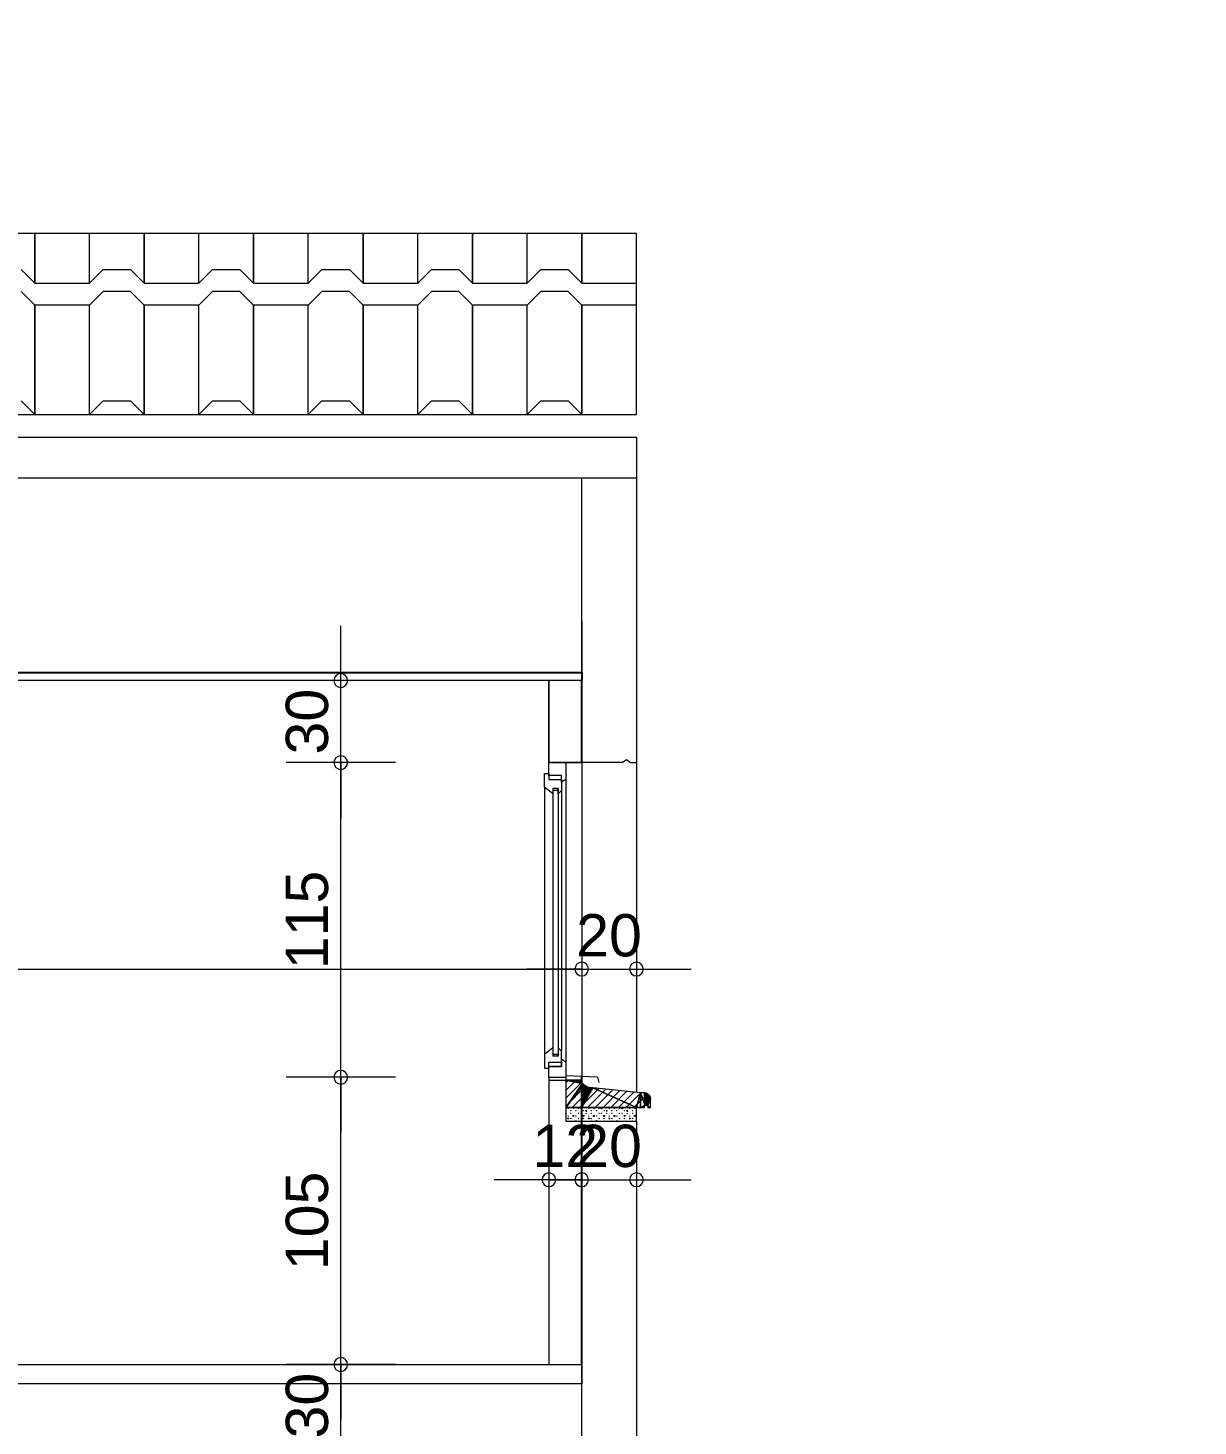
# Model space of a CAD drawing. Header units: metres. Extents: x 1.8 to 61.8, y -53.3 to -11.3.
# Drawn here: x 23.78 to 28.05, y -33.8 to -28.69 of the extents above; entities that cross this region are included whole.
import ezdxf
from ezdxf.enums import TextEntityAlignment as Align

# ---------------------------------------------------------------- set-up
doc = ezdxf.new("R2010")
doc.units = ezdxf.units.M
doc.header["$MEASUREMENT"] = 0
doc.layers.add('Calque commun', color=7, linetype='Continuous')
doc.layers.add('Cotations', color=7, linetype='Continuous')
doc.styles.add('Arial10', font='arial.ttf', dxfattribs={"height": 0.154626})

# ---------------------------------------------------------------- blocks, each defined once
blk = doc.blocks.new('new227')
at = {"layer": 'Cotations', "color": 14, "linetype": 'Continuous', "lineweight": 9}
blk.add_arc((0, 0), 0.5, 0, 359.9994, dxfattribs=at)
blk = doc.blocks.new('new228')
at = {"layer": 'Cotations', "color": 14, "linetype": 'Continuous', "lineweight": 9}
blk.add_arc((0, 0), 0.5, 0, 359.9994, dxfattribs=at)
blk = doc.blocks.new('DimLine58230')
at = {"layer": 'Cotations', "color": 14, "linetype": 'Continuous', "lineweight": 9}
for p, q in [((24.9201, -32.5283), (24.9201, -32.3283)), ((25.1201, -32.5283), (24.7201, -32.5283)), ((24.9201, -33.5783), (24.9201, -32.5283)), ((25.1201, -33.5783), (24.7201, -33.5783)), ((24.9201, -33.5783), (24.9201, -33.7783))]:
    blk.add_line(p, q, dxfattribs=at)
at = {"layer": 'Cotations', "color": 14, "linetype": 'Continuous', "lineweight": 9, "xscale": 0.05000000074505806, "yscale": 0.05000000074505806, "zscale": 0.05000000074505806}
for name, p, rotation in [('new228', (24.9201, -32.5283), -90.00000000000001), ('new227', (24.9201, -33.5783), 90)]:
    blk.add_blockref(name, p, dxfattribs=dict(at, rotation=rotation))
at = {"layer": 'Cotations', "color": 7, "linetype": 'Continuous', "lineweight": 9, "style": 'Arial10'}
blk.add_text('105', height=0.15463, rotation=90, dxfattribs=at).set_placement((24.9201, -33.0533), align=Align.BOTTOM_CENTER)
blk = doc.blocks.new('new229')
at = {"layer": 'Cotations', "color": 14, "linetype": 'Continuous', "lineweight": 9}
blk.add_arc((0, 0), 0.5, 0, 359.9994, dxfattribs=at)
blk = doc.blocks.new('new230')
at = {"layer": 'Cotations', "color": 14, "linetype": 'Continuous', "lineweight": 9}
blk.add_arc((0, 0), 0.5, 0, 359.9994, dxfattribs=at)
blk = doc.blocks.new('DimLine58236')
at = {"layer": 'Cotations', "color": 14, "linetype": 'Continuous', "lineweight": 9}
for p, q in [((24.9201, -31.3783), (24.9201, -31.1783)), ((25.1201, -31.3783), (24.7201, -31.3783)), ((24.9201, -32.5283), (24.9201, -31.3783)), ((25.1201, -32.5283), (24.7201, -32.5283)), ((24.9201, -32.5283), (24.9201, -32.7283))]:
    blk.add_line(p, q, dxfattribs=at)
at = {"layer": 'Cotations', "color": 14, "linetype": 'Continuous', "lineweight": 9, "xscale": 0.05000000074505806, "yscale": 0.05000000074505806, "zscale": 0.05000000074505806}
for name, p, rotation in [('new230', (24.9201, -31.3783), -90.00000000000001), ('new229', (24.9201, -32.5283), 90)]:
    blk.add_blockref(name, p, dxfattribs=dict(at, rotation=rotation))
at = {"layer": 'Cotations', "color": 7, "linetype": 'Continuous', "lineweight": 9, "style": 'Arial10'}
blk.add_text('115', height=0.15463, rotation=90, dxfattribs=at).set_placement((24.9201, -31.9533), align=Align.BOTTOM_CENTER)
blk = doc.blocks.new('new231')
at = {"layer": 'Cotations', "color": 14, "linetype": 'Continuous', "lineweight": 9}
blk.add_arc((0, 0), 0.5, 0, 359.9994, dxfattribs=at)
blk = doc.blocks.new('new232')
at = {"layer": 'Cotations', "color": 14, "linetype": 'Continuous', "lineweight": 9}
blk.add_arc((0, 0), 0.5, 0, 359.9994, dxfattribs=at)
blk = doc.blocks.new('DimLine58242')
at = {"layer": 'Cotations', "color": 14, "linetype": 'Continuous', "lineweight": 9}
for p, q in [((24.9201, -31.0783), (24.9201, -30.8783)), ((25.1201, -31.0783), (24.7201, -31.0783)), ((24.9201, -31.3783), (24.9201, -31.0783)), ((25.1201, -31.3783), (24.7201, -31.3783)), ((24.9201, -31.3783), (24.9201, -31.5783))]:
    blk.add_line(p, q, dxfattribs=at)
at = {"layer": 'Cotations', "color": 14, "linetype": 'Continuous', "lineweight": 9, "xscale": 0.05000000074505806, "yscale": 0.05000000074505806, "zscale": 0.05000000074505806}
for name, p, rotation in [('new232', (24.9201, -31.0783), -90.00000000000001), ('new231', (24.9201, -31.3783), 90)]:
    blk.add_blockref(name, p, dxfattribs=dict(at, rotation=rotation))
at = {"layer": 'Cotations', "color": 7, "linetype": 'Continuous', "lineweight": 9, "style": 'Arial10'}
blk.add_text('30', height=0.15463, rotation=90, dxfattribs=at).set_placement((24.9201, -31.2283), align=Align.BOTTOM_CENTER)
blk = doc.blocks.new('new233')
at = {"layer": 'Cotations', "color": 14, "linetype": 'Continuous', "lineweight": 9}
blk.add_arc((0, 0), 0.5, 0, 359.9994, dxfattribs=at)
blk = doc.blocks.new('new234')
at = {"layer": 'Cotations', "color": 14, "linetype": 'Continuous', "lineweight": 9}
blk.add_arc((0, 0), 0.5, 0, 359.9994, dxfattribs=at)
blk = doc.blocks.new('DimLine58250')
at = {"layer": 'Cotations', "color": 14, "linetype": 'Continuous', "lineweight": 9}
for p, q in [((24.9201, -33.5783), (24.9201, -33.3783)), ((25.1201, -33.5783), (24.7201, -33.5783)), ((24.9201, -33.8783), (24.9201, -33.5783)), ((25.1201, -33.8783), (24.7201, -33.8783)), ((24.9201, -33.8783), (24.9201, -34.0783))]:
    blk.add_line(p, q, dxfattribs=at)
at = {"layer": 'Cotations', "color": 14, "linetype": 'Continuous', "lineweight": 9, "xscale": 0.05000000074505806, "yscale": 0.05000000074505806, "zscale": 0.05000000074505806}
for name, p, rotation in [('new234', (24.9201, -33.5783), -90.00000000000001), ('new233', (24.9201, -33.8783), 90)]:
    blk.add_blockref(name, p, dxfattribs=dict(at, rotation=rotation))
at = {"layer": 'Cotations', "color": 7, "linetype": 'Continuous', "lineweight": 9, "style": 'Arial10'}
blk.add_text('30', height=0.15463, rotation=90, dxfattribs=at).set_placement((24.9201, -33.7283), align=Align.BOTTOM_CENTER)
blk = doc.blocks.new('new257')
at = {"layer": 'Cotations', "color": 14, "linetype": 'Continuous', "lineweight": 9}
blk.add_arc((0, 0), 0.5, 0, 359.9994, dxfattribs=at)
blk = doc.blocks.new('new258')
at = {"layer": 'Cotations', "color": 14, "linetype": 'Continuous', "lineweight": 9}
blk.add_arc((0, 0), 0.5, 0, 359.9994, dxfattribs=at)
blk = doc.blocks.new('DimLine58356')
at = {"layer": 'Cotations', "color": 14, "linetype": 'Continuous', "lineweight": 9}
for p, q in [((24.9201, -33.8783), (24.9201, -33.6783)), ((25.1201, -33.8783), (24.7201, -33.8783)), ((24.9201, -36.3783), (24.9201, -33.8783)), ((25.1201, -36.3783), (24.7201, -36.3783)), ((24.9201, -36.3783), (24.9201, -36.5783))]:
    blk.add_line(p, q, dxfattribs=at)
at = {"layer": 'Cotations', "color": 14, "linetype": 'Continuous', "lineweight": 9, "xscale": 0.05000000074505806, "yscale": 0.05000000074505806, "zscale": 0.05000000074505806}
for name, p, rotation in [('new258', (24.9201, -33.8783), -90.00000000000001), ('new257', (24.9201, -36.3783), 90)]:
    blk.add_blockref(name, p, dxfattribs=dict(at, rotation=rotation))
at = {"layer": 'Cotations', "color": 7, "linetype": 'Continuous', "lineweight": 9, "style": 'Arial10'}
blk.add_text('250', height=0.15463, rotation=90, dxfattribs=at).set_placement((24.9201, -35.1283), align=Align.BOTTOM_CENTER)
blk = doc.blocks.new('new259')
at = {"layer": 'Cotations', "color": 14, "linetype": 'Continuous', "lineweight": 9}
blk.add_arc((0, 0), 0.5, 0, 359.9994, dxfattribs=at)
blk = doc.blocks.new('new260')
at = {"layer": 'Cotations', "color": 14, "linetype": 'Continuous', "lineweight": 9}
blk.add_arc((0, 0), 0.5, 0, 359.9994, dxfattribs=at)
blk = doc.blocks.new('DimLine58362')
at = {"layer": 'Cotations', "color": 14, "linetype": 'Continuous', "lineweight": 9}
for p, q in [((25.8011, -32.7028), (25.8011, -33.1028)), ((26.0011, -32.7028), (26.0011, -33.1028)), ((25.8011, -32.9028), (25.6011, -32.9028)), ((25.8011, -32.9028), (26.0011, -32.9028)), ((26.0011, -32.9028), (26.2011, -32.9028))]:
    blk.add_line(p, q, dxfattribs=at)
at = {"layer": 'Cotations', "color": 14, "linetype": 'Continuous', "lineweight": 9, "xscale": 0.05000000074505806, "yscale": 0.05000000074505806, "zscale": 0.05000000074505806}
blk.add_blockref('new259', (25.8011, -32.9028), dxfattribs=at)
at = {"layer": 'Cotations', "color": 14, "linetype": 'Continuous', "lineweight": 9, "xscale": 0.05000000074505806, "yscale": 0.05000000074505806, "zscale": 0.05000000074505806, "rotation": 180}
blk.add_blockref('new260', (26.0011, -32.9028), dxfattribs=at)
at = {"layer": 'Cotations', "color": 7, "linetype": 'Continuous', "lineweight": 9, "style": 'Arial10'}
blk.add_text('20', height=0.15463, dxfattribs=at).set_placement((25.9011, -32.9028), align=Align.BOTTOM_CENTER)
blk = doc.blocks.new('new261')
at = {"layer": 'Cotations', "color": 14, "linetype": 'Continuous', "lineweight": 9}
blk.add_arc((0, 0), 0.5, 0, 359.9994, dxfattribs=at)
blk = doc.blocks.new('new262')
at = {"layer": 'Cotations', "color": 14, "linetype": 'Continuous', "lineweight": 9}
blk.add_arc((0, 0), 0.5, 0, 359.9994, dxfattribs=at)
blk = doc.blocks.new('DimLine58368')
at = {"layer": 'Cotations', "color": 14, "linetype": 'Continuous', "lineweight": 9}
for p, q in [((25.6811, -32.7028), (25.6811, -33.1028)), ((25.8011, -32.7028), (25.8011, -33.1028)), ((25.6811, -32.9028), (25.4811, -32.9028)), ((25.6811, -32.9028), (25.8011, -32.9028)), ((25.8011, -32.9028), (26.0011, -32.9028))]:
    blk.add_line(p, q, dxfattribs=at)
at = {"layer": 'Cotations', "color": 14, "linetype": 'Continuous', "lineweight": 9, "xscale": 0.05000000074505806, "yscale": 0.05000000074505806, "zscale": 0.05000000074505806}
blk.add_blockref('new261', (25.6811, -32.9028), dxfattribs=at)
at = {"layer": 'Cotations', "color": 14, "linetype": 'Continuous', "lineweight": 9, "xscale": 0.05000000074505806, "yscale": 0.05000000074505806, "zscale": 0.05000000074505806, "rotation": 180}
blk.add_blockref('new262', (25.8011, -32.9028), dxfattribs=at)
at = {"layer": 'Cotations', "color": 7, "linetype": 'Continuous', "lineweight": 9, "style": 'Arial10'}
blk.add_text('12', height=0.15463, dxfattribs=at).set_placement((25.7411, -32.9028), align=Align.BOTTOM_CENTER)
blk = doc.blocks.new('hatch28')
at = {"layer": 'Calque commun', "color": 7, "linetype": 'Continuous', "lineweight": 9}
for p, q in [((25.7529, -32.5383), (25.7426, -32.5486)), ((25.7812, -32.5383), (25.7426, -32.5769)), ((25.8012, -32.5466), (25.7426, -32.6052)), ((25.8156, -32.5605), (25.7426, -32.6335)), ((25.8372, -32.5671), (25.766, -32.6383)), ((25.8633, -32.5694), (25.7943, -32.6383)), ((25.889, -32.5719), (25.8226, -32.6383)), ((25.9147, -32.5745), (25.8509, -32.6383)), ((25.9404, -32.5771), (25.8792, -32.6383)), ((25.9662, -32.5796), (25.9075, -32.6383)), ((25.9919, -32.5822), (25.9357, -32.6383)), ((26.0176, -32.5847), (25.964, -32.6383)), ((26.0416, -32.589), (25.9923, -32.6383)), ((26.0526, -32.6063), (26.0206, -32.6383)), ((26.0526, -32.6346), (26.0489, -32.6383))]:
    blk.add_line(p, q, dxfattribs=at)
at = {"layer": 'Calque commun', "color": 7, "linetype": 'Continuous', "lineweight": 18}
mesh = blk.add_polyface(dxfattribs=at)
corners = [(26.0428, -32.6368), (26.0426, -32.6383), (26.0526, -32.6383), (26.0358, -32.6307), (26.0486, -32.5956), (26.0473, -32.5939), (26.0526, -32.6054), (26.0388, -32.6311), (26.0401, -32.6318), (26.0161, -32.6383), (26.0311, -32.634), (26.032, -32.6327), (26.0304, -32.6368), (26.0306, -32.6354), (25.8229, -32.5641), (25.8195, -32.5626), (25.8011, -32.6383), (25.8339, -32.5669), (25.8302, -32.5662), (25.8265, -32.5653), (26.0369, -32.5868), (26.0408, -32.5885), (26.0388, -32.5875), (26.0348, -32.5862), (26.0327, -32.5857), (26.0306, -32.5855), (26.0443, -32.5909), (26.0426, -32.5896), (25.7426, -32.6383), (25.8072, -32.5539), (26.0161, -32.5846), (26.0331, -32.6318), (26.0426, -32.6354), (26.0344, -32.6311), (26.0522, -32.6033), (26.0515, -32.6013), (26.0412, -32.6327), (25.8377, -32.5672), (26.0459, -32.5923), (26.0011, -32.6383), (25.8161, -32.5608), (25.7426, -32.5383), (25.8023, -32.5482), (25.8002, -32.5451), (25.7983, -32.5418), (25.7968, -32.5383), (25.8414, -32.5672), (25.8046, -32.5512), (26.0421, -32.634), (26.0373, -32.6307), (26.0497, -32.5974), (26.0507, -32.5993), (25.81, -32.5565), (26.0306, -32.6383), (25.813, -32.5588)]
mesh.append_faces([[corners[k] for k in face] for face in [(20, 21, 22), (41, 44, 45)]], dxfattribs={"vtx0": -1, "color": 7})
mesh.append_faces([[corners[k] for k in face] for face in [(30, 31, 25), (31, 9, 11), (3, 27, 33), (23, 33, 20), (6, 36, 2)]], dxfattribs={"vtx0": -1, "vtx1": -1, "color": 7})
mesh.append_faces([[corners[k] for k in face] for face in [(3, 5, 26), (30, 9, 31), (33, 21, 20), (23, 25, 33), (3, 35, 50)]], dxfattribs={"vtx0": -1, "vtx1": -1, "vtx2": -1, "color": 7})
mesh.append_faces([[corners[k] for k in face] for face in [(3, 4, 5), (6, 7, 8), (9, 10, 11), (16, 19, 14), (3, 26, 27), (3, 34, 35), (6, 8, 36), (16, 18, 19), (30, 39, 9), (41, 42, 43), (41, 47, 42), (6, 3, 49), (41, 43, 44), (3, 50, 4), (6, 49, 7), (28, 29, 47)]], dxfattribs={"vtx0": -1, "vtx2": -1, "color": 7})
mesh.append_faces([[corners[k] for k in face] for face in [(12, 13, 9), (14, 15, 16), (17, 18, 16), (28, 16, 29), (32, 0, 2), (31, 33, 25), (37, 17, 16), (15, 40, 16), (27, 21, 33), (6, 34, 3), (16, 39, 46), (48, 32, 2), (13, 10, 9), (30, 46, 39), (46, 37, 16), (41, 28, 47), (52, 29, 16), (36, 48, 2), (54, 52, 16), (40, 54, 16)]], dxfattribs={"vtx1": -1, "vtx2": -1, "color": 7})
mesh.append_faces([[corners[k] for k in face] for face in [(0, 1, 2), (23, 24, 25), (5, 38, 26), (35, 51, 50), (9, 53, 12)]], dxfattribs={"vtx2": -1, "color": 7})
blk = doc.blocks.new('Block58384')
at = {"layer": 'Calque commun', "color": 7, "linetype": 'Continuous', "lineweight": 9}
for p, q in [((25.7435, -32.6492), (25.7426, -32.6492)), ((25.7426, -32.6524), (25.7435, -32.6524)), ((25.7445, -32.6508), (25.7435, -32.6492)), ((25.7435, -32.6524), (25.7445, -32.6508)), ((25.7514, -32.6414), (25.752, -32.6408)), ((25.752, -32.6421), (25.7514, -32.6414)), ((25.752, -32.6408), (25.7526, -32.6414)), ((25.7526, -32.6414), (25.752, -32.6421)), ((25.7607, -32.6508), (25.7614, -32.6502)), ((25.7614, -32.6514), (25.7607, -32.6508)), ((25.7614, -32.6502), (25.762, -32.6508)), ((25.762, -32.6508), (25.7614, -32.6514)), ((25.7701, -32.6414), (25.7707, -32.6408)), ((25.7707, -32.6421), (25.7701, -32.6414)), ((25.7707, -32.6408), (25.7714, -32.6414)), ((25.7714, -32.6414), (25.7707, -32.6421)), ((25.7795, -32.6508), (25.7801, -32.6502)), ((25.7801, -32.6514), (25.7795, -32.6508)), ((25.7801, -32.6502), (25.7807, -32.6508)), ((25.7807, -32.6508), (25.7801, -32.6514)), ((25.7888, -32.6414), (25.7895, -32.6408)), ((25.7895, -32.6421), (25.7888, -32.6414)), ((25.7895, -32.6408), (25.7901, -32.6414)), ((25.7901, -32.6414), (25.7895, -32.6421)), ((25.797, -32.6414), (25.7979, -32.6398)), ((25.7979, -32.6431), (25.797, -32.6414)), ((25.7979, -32.6398), (25.7998, -32.6398)), ((25.7998, -32.6431), (25.7979, -32.6431)), ((25.7998, -32.6398), (25.8007, -32.6414)), ((25.8007, -32.6414), (25.7998, -32.6431)), ((25.8076, -32.6508), (25.8082, -32.6502)), ((25.8082, -32.6514), (25.8076, -32.6508)), ((25.8082, -32.6502), (25.8089, -32.6508)), ((25.8089, -32.6508), (25.8082, -32.6514)), ((25.8157, -32.6508), (25.8167, -32.6492)), ((25.8167, -32.6524), (25.8157, -32.6508)), ((25.8167, -32.6492), (25.8176, -32.6492)), ((25.8176, -32.6524), (25.8167, -32.6524)), ((25.8185, -32.6492), (25.8176, -32.6492)), ((25.8176, -32.6524), (25.8185, -32.6524)), ((25.8195, -32.6508), (25.8185, -32.6492)), ((25.8185, -32.6524), (25.8195, -32.6508)), ((25.8264, -32.6414), (25.827, -32.6408)), ((25.827, -32.6421), (25.8264, -32.6414)), ((25.827, -32.6408), (25.8276, -32.6414)), ((25.8276, -32.6414), (25.827, -32.6421)), ((25.8357, -32.6508), (25.8363, -32.6502)), ((25.8363, -32.6514), (25.8357, -32.6508)), ((25.8363, -32.6502), (25.837, -32.6508)), ((25.837, -32.6508), (25.8363, -32.6514)), ((25.8451, -32.6414), (25.8457, -32.6408)), ((25.8457, -32.6421), (25.8451, -32.6414)), ((25.8457, -32.6408), (25.8464, -32.6414)), ((25.8464, -32.6414), (25.8457, -32.6421)), ((25.8545, -32.6508), (25.8551, -32.6502)), ((25.8551, -32.6514), (25.8545, -32.6508)), ((25.8551, -32.6502), (25.8557, -32.6508)), ((25.8557, -32.6508), (25.8551, -32.6514)), ((25.8639, -32.6414), (25.8645, -32.6408)), ((25.8645, -32.6421), (25.8639, -32.6414)), ((25.8645, -32.6408), (25.8651, -32.6414)), ((25.8651, -32.6414), (25.8645, -32.6421)), ((25.872, -32.6414), (25.8729, -32.6398)), ((25.8729, -32.6431), (25.872, -32.6414)), ((25.8729, -32.6398), (25.8748, -32.6398)), ((25.8748, -32.6431), (25.8729, -32.6431)), ((25.8748, -32.6398), (25.8757, -32.6414)), ((25.8757, -32.6414), (25.8748, -32.6431)), ((25.8826, -32.6508), (25.8832, -32.6502)), ((25.8832, -32.6514), (25.8826, -32.6508)), ((25.8832, -32.6502), (25.8839, -32.6508)), ((25.8839, -32.6508), (25.8832, -32.6514)), ((25.8907, -32.6508), (25.8917, -32.6492)), ((25.8917, -32.6524), (25.8907, -32.6508)), ((25.8917, -32.6492), (25.8926, -32.6492)), ((25.8926, -32.6524), (25.8917, -32.6524)), ((25.8935, -32.6492), (25.8926, -32.6492)), ((25.8926, -32.6524), (25.8935, -32.6524)), ((25.8945, -32.6508), (25.8935, -32.6492)), ((25.8935, -32.6524), (25.8945, -32.6508)), ((25.9014, -32.6414), (25.902, -32.6408)), ((25.902, -32.6421), (25.9014, -32.6414)), ((25.902, -32.6408), (25.9026, -32.6414)), ((25.9026, -32.6414), (25.902, -32.6421)), ((25.9107, -32.6508), (25.9114, -32.6502)), ((25.9114, -32.6514), (25.9107, -32.6508)), ((25.9114, -32.6502), (25.912, -32.6508)), ((25.912, -32.6508), (25.9114, -32.6514)), ((25.9201, -32.6414), (25.9207, -32.6408)), ((25.9207, -32.6421), (25.9201, -32.6414)), ((25.9207, -32.6408), (25.9214, -32.6414)), ((25.9214, -32.6414), (25.9207, -32.6421)), ((25.9295, -32.6508), (25.9301, -32.6502)), ((25.9301, -32.6514), (25.9295, -32.6508)), ((25.9301, -32.6502), (25.9307, -32.6508)), ((25.9307, -32.6508), (25.9301, -32.6514)), ((25.9389, -32.6414), (25.9395, -32.6408)), ((25.9395, -32.6421), (25.9389, -32.6414)), ((25.9395, -32.6408), (25.9401, -32.6414)), ((25.9401, -32.6414), (25.9395, -32.6421)), ((25.947, -32.6414), (25.9479, -32.6398)), ((25.9479, -32.6431), (25.947, -32.6414)), ((25.9479, -32.6398), (25.9498, -32.6398)), ((25.9498, -32.6431), (25.9479, -32.6431)), ((25.9498, -32.6398), (25.9507, -32.6414)), ((25.9507, -32.6414), (25.9498, -32.6431)), ((25.9576, -32.6508), (25.9582, -32.6502)), ((25.9582, -32.6514), (25.9576, -32.6508)), ((25.9582, -32.6502), (25.9589, -32.6508)), ((25.9589, -32.6508), (25.9582, -32.6514)), ((25.9657, -32.6508), (25.9667, -32.6492)), ((25.9667, -32.6524), (25.9657, -32.6508)), ((25.9667, -32.6492), (25.9676, -32.6492)), ((25.9676, -32.6524), (25.9667, -32.6524)), ((25.9685, -32.6492), (25.9676, -32.6492)), ((25.9676, -32.6524), (25.9685, -32.6524)), ((25.9695, -32.6508), (25.9685, -32.6492)), ((25.9685, -32.6524), (25.9695, -32.6508)), ((25.9763, -32.6414), (25.977, -32.6408)), ((25.977, -32.6421), (25.9763, -32.6414)), ((25.977, -32.6408), (25.9776, -32.6414)), ((25.9776, -32.6414), (25.977, -32.6421)), ((25.9857, -32.6508), (25.9864, -32.6502)), ((25.9864, -32.6514), (25.9857, -32.6508)), ((25.9864, -32.6502), (25.987, -32.6508)), ((25.987, -32.6508), (25.9864, -32.6514)), ((25.9951, -32.6414), (25.9957, -32.6408)), ((25.9957, -32.6421), (25.9951, -32.6414)), ((25.9957, -32.6408), (25.9964, -32.6414)), ((25.9964, -32.6414), (25.9957, -32.6421)), ((25.7432, -32.6602), (25.7426, -32.6596)), ((25.7426, -32.6608), (25.7432, -32.6602)), ((25.7501, -32.6789), (25.751, -32.6773)), ((25.751, -32.6806), (25.7501, -32.6789)), ((25.751, -32.6773), (25.7529, -32.6773)), ((25.7529, -32.6806), (25.751, -32.6806)), ((25.7514, -32.6696), (25.752, -32.6689)), ((25.752, -32.6702), (25.7514, -32.6696)), ((25.752, -32.6689), (25.7526, -32.6696)), ((25.7526, -32.6696), (25.752, -32.6702)), ((25.7529, -32.6773), (25.7539, -32.6789)), ((25.7539, -32.6789), (25.7529, -32.6806)), ((25.7607, -32.6602), (25.7614, -32.6596)), ((25.7614, -32.6608), (25.7607, -32.6602)), ((25.7607, -32.6789), (25.7614, -32.6783)), ((25.7614, -32.6796), (25.7607, -32.6789)), ((25.7607, -32.6883), (25.7614, -32.6877)), ((25.7614, -32.6596), (25.762, -32.6602)), ((25.762, -32.6602), (25.7614, -32.6608)), ((25.7614, -32.6783), (25.762, -32.6789)), ((25.762, -32.6789), (25.7614, -32.6796)), ((25.7614, -32.6877), (25.762, -32.6883)), ((25.7689, -32.6696), (25.7698, -32.6679)), ((25.7698, -32.6712), (25.7689, -32.6696)), ((25.7698, -32.6679), (25.7717, -32.6679)), ((25.7717, -32.6712), (25.7698, -32.6712)), ((25.7717, -32.6679), (25.7726, -32.6696)), ((25.7726, -32.6696), (25.7717, -32.6712)), ((25.7782, -32.6883), (25.7792, -32.6867)), ((25.7792, -32.6867), (25.781, -32.6867)), ((25.7795, -32.6696), (25.7801, -32.6689)), ((25.7801, -32.6702), (25.7795, -32.6696)), ((25.7801, -32.6689), (25.7807, -32.6696)), ((25.7807, -32.6696), (25.7801, -32.6702)), ((25.781, -32.6867), (25.782, -32.6883)), ((25.7888, -32.6602), (25.7895, -32.6596)), ((25.7895, -32.6608), (25.7888, -32.6602)), ((25.7888, -32.6789), (25.7895, -32.6783)), ((25.7895, -32.6796), (25.7888, -32.6789)), ((25.7895, -32.6596), (25.7901, -32.6602)), ((25.7901, -32.6602), (25.7895, -32.6608)), ((25.7895, -32.6783), (25.7901, -32.6789)), ((25.7901, -32.6789), (25.7895, -32.6796)), ((25.7982, -32.6602), (25.7989, -32.6596)), ((25.7989, -32.6608), (25.7982, -32.6602)), ((25.7989, -32.6596), (25.7995, -32.6602)), ((25.7995, -32.6602), (25.7989, -32.6608)), ((25.8064, -32.6696), (25.8073, -32.6679)), ((25.8073, -32.6712), (25.8064, -32.6696)), ((25.8073, -32.6679), (25.8092, -32.6679)), ((25.8092, -32.6712), (25.8073, -32.6712)), ((25.8076, -32.6789), (25.8082, -32.6783)), ((25.8082, -32.6796), (25.8076, -32.6789)), ((25.8082, -32.6783), (25.8089, -32.6789)), ((25.8089, -32.6789), (25.8082, -32.6796)), ((25.8092, -32.6679), (25.8101, -32.6696)), ((25.8101, -32.6696), (25.8092, -32.6712)), ((25.817, -32.6602), (25.8176, -32.6596)), ((25.8176, -32.6608), (25.817, -32.6602)), ((25.8182, -32.6602), (25.8176, -32.6596)), ((25.8176, -32.6608), (25.8182, -32.6602)), ((25.8251, -32.6789), (25.826, -32.6773)), ((25.826, -32.6806), (25.8251, -32.6789)), ((25.826, -32.6773), (25.8279, -32.6773)), ((25.8279, -32.6806), (25.826, -32.6806)), ((25.8264, -32.6696), (25.827, -32.6689)), ((25.827, -32.6702), (25.8264, -32.6696)), ((25.827, -32.6689), (25.8276, -32.6696)), ((25.8276, -32.6696), (25.827, -32.6702)), ((25.8279, -32.6773), (25.8289, -32.6789)), ((25.8289, -32.6789), (25.8279, -32.6806)), ((25.8357, -32.6602), (25.8363, -32.6596)), ((25.8363, -32.6608), (25.8357, -32.6602)), ((25.8357, -32.6789), (25.8363, -32.6783)), ((25.8363, -32.6796), (25.8357, -32.6789)), ((25.8357, -32.6883), (25.8363, -32.6877)), ((25.8363, -32.6596), (25.837, -32.6602)), ((25.837, -32.6602), (25.8363, -32.6608)), ((25.8363, -32.6783), (25.837, -32.6789)), ((25.837, -32.6789), (25.8363, -32.6796)), ((25.8363, -32.6877), (25.837, -32.6883)), ((25.8439, -32.6696), (25.8448, -32.6679)), ((25.8448, -32.6712), (25.8439, -32.6696)), ((25.8448, -32.6679), (25.8467, -32.6679)), ((25.8467, -32.6712), (25.8448, -32.6712)), ((25.8467, -32.6679), (25.8476, -32.6696)), ((25.8476, -32.6696), (25.8467, -32.6712)), ((25.8532, -32.6883), (25.8542, -32.6867)), ((25.8542, -32.6867), (25.856, -32.6867)), ((25.8545, -32.6696), (25.8551, -32.6689)), ((25.8551, -32.6702), (25.8545, -32.6696)), ((25.8551, -32.6689), (25.8557, -32.6696)), ((25.8557, -32.6696), (25.8551, -32.6702)), ((25.856, -32.6867), (25.857, -32.6883)), ((25.8639, -32.6602), (25.8645, -32.6596)), ((25.8645, -32.6608), (25.8639, -32.6602)), ((25.8639, -32.6789), (25.8645, -32.6783)), ((25.8645, -32.6796), (25.8639, -32.6789)), ((25.8645, -32.6596), (25.8651, -32.6602)), ((25.8651, -32.6602), (25.8645, -32.6608)), ((25.8645, -32.6783), (25.8651, -32.6789)), ((25.8651, -32.6789), (25.8645, -32.6796)), ((25.8732, -32.6602), (25.8739, -32.6596)), ((25.8739, -32.6608), (25.8732, -32.6602)), ((25.8739, -32.6596), (25.8745, -32.6602)), ((25.8745, -32.6602), (25.8739, -32.6608)), ((25.8813, -32.6696), (25.8823, -32.6679)), ((25.8823, -32.6712), (25.8813, -32.6696)), ((25.8823, -32.6679), (25.8842, -32.6679)), ((25.8842, -32.6712), (25.8823, -32.6712)), ((25.8826, -32.6789), (25.8832, -32.6783)), ((25.8832, -32.6796), (25.8826, -32.6789)), ((25.8832, -32.6783), (25.8839, -32.6789)), ((25.8839, -32.6789), (25.8832, -32.6796)), ((25.8842, -32.6679), (25.8851, -32.6696)), ((25.8851, -32.6696), (25.8842, -32.6712)), ((25.892, -32.6602), (25.8926, -32.6596)), ((25.8926, -32.6608), (25.892, -32.6602)), ((25.8932, -32.6602), (25.8926, -32.6596)), ((25.8926, -32.6608), (25.8932, -32.6602)), ((25.9001, -32.6789), (25.901, -32.6773)), ((25.901, -32.6806), (25.9001, -32.6789)), ((25.901, -32.6773), (25.9029, -32.6773)), ((25.9029, -32.6806), (25.901, -32.6806)), ((25.9014, -32.6696), (25.902, -32.6689)), ((25.902, -32.6702), (25.9014, -32.6696)), ((25.902, -32.6689), (25.9026, -32.6696)), ((25.9026, -32.6696), (25.902, -32.6702)), ((25.9029, -32.6773), (25.9039, -32.6789)), ((25.9039, -32.6789), (25.9029, -32.6806)), ((25.9107, -32.6602), (25.9114, -32.6596)), ((25.9114, -32.6608), (25.9107, -32.6602)), ((25.9107, -32.6789), (25.9114, -32.6783)), ((25.9114, -32.6796), (25.9107, -32.6789)), ((25.9107, -32.6883), (25.9114, -32.6877)), ((25.9114, -32.6596), (25.912, -32.6602)), ((25.912, -32.6602), (25.9114, -32.6608)), ((25.9114, -32.6783), (25.912, -32.6789)), ((25.912, -32.6789), (25.9114, -32.6796)), ((25.9114, -32.6877), (25.912, -32.6883)), ((25.9189, -32.6696), (25.9198, -32.6679)), ((25.9198, -32.6712), (25.9189, -32.6696)), ((25.9198, -32.6679), (25.9217, -32.6679)), ((25.9217, -32.6712), (25.9198, -32.6712)), ((25.9217, -32.6679), (25.9226, -32.6696)), ((25.9226, -32.6696), (25.9217, -32.6712)), ((25.9282, -32.6883), (25.9292, -32.6867)), ((25.9292, -32.6867), (25.931, -32.6867)), ((25.9295, -32.6696), (25.9301, -32.6689)), ((25.9301, -32.6702), (25.9295, -32.6696)), ((25.9301, -32.6689), (25.9307, -32.6696)), ((25.9307, -32.6696), (25.9301, -32.6702)), ((25.931, -32.6867), (25.932, -32.6883)), ((25.9389, -32.6602), (25.9395, -32.6596)), ((25.9395, -32.6608), (25.9389, -32.6602)), ((25.9389, -32.6789), (25.9395, -32.6783)), ((25.9395, -32.6796), (25.9389, -32.6789)), ((25.9395, -32.6596), (25.9401, -32.6602)), ((25.9401, -32.6602), (25.9395, -32.6608)), ((25.9395, -32.6783), (25.9401, -32.6789)), ((25.9401, -32.6789), (25.9395, -32.6796)), ((25.9482, -32.6602), (25.9489, -32.6596)), ((25.9489, -32.6608), (25.9482, -32.6602)), ((25.9489, -32.6596), (25.9495, -32.6602)), ((25.9495, -32.6602), (25.9489, -32.6608)), ((25.9564, -32.6696), (25.9573, -32.6679)), ((25.9573, -32.6712), (25.9564, -32.6696)), ((25.9573, -32.6679), (25.9592, -32.6679)), ((25.9592, -32.6712), (25.9573, -32.6712)), ((25.9576, -32.6789), (25.9582, -32.6783)), ((25.9582, -32.6796), (25.9576, -32.6789)), ((25.9582, -32.6783), (25.9589, -32.6789)), ((25.9589, -32.6789), (25.9582, -32.6796)), ((25.9592, -32.6679), (25.9601, -32.6696)), ((25.9601, -32.6696), (25.9592, -32.6712)), ((25.967, -32.6602), (25.9676, -32.6596)), ((25.9676, -32.6608), (25.967, -32.6602)), ((25.9682, -32.6602), (25.9676, -32.6596)), ((25.9676, -32.6608), (25.9682, -32.6602)), ((25.9751, -32.6789), (25.976, -32.6773)), ((25.976, -32.6806), (25.9751, -32.6789)), ((25.976, -32.6773), (25.9779, -32.6773)), ((25.9779, -32.6806), (25.976, -32.6806)), ((25.9763, -32.6696), (25.977, -32.6689)), ((25.977, -32.6702), (25.9763, -32.6696)), ((25.977, -32.6689), (25.9776, -32.6696)), ((25.9776, -32.6696), (25.977, -32.6702)), ((25.9779, -32.6773), (25.9789, -32.6789)), ((25.9789, -32.6789), (25.9779, -32.6806)), ((25.9857, -32.6602), (25.9864, -32.6596)), ((25.9864, -32.6608), (25.9857, -32.6602)), ((25.9857, -32.6789), (25.9864, -32.6783)), ((25.9864, -32.6796), (25.9857, -32.6789)), ((25.9857, -32.6883), (25.9864, -32.6877)), ((25.9864, -32.6596), (25.987, -32.6602)), ((25.987, -32.6602), (25.9864, -32.6608)), ((25.9864, -32.6783), (25.987, -32.6789)), ((25.987, -32.6789), (25.9864, -32.6796)), ((25.9864, -32.6877), (25.987, -32.6883)), ((25.9939, -32.6696), (25.9948, -32.6679)), ((25.9948, -32.6712), (25.9939, -32.6696)), ((25.9948, -32.6679), (25.9967, -32.6679)), ((25.9967, -32.6712), (25.9948, -32.6712)), ((25.9967, -32.6679), (25.9976, -32.6696)), ((25.9976, -32.6696), (25.9967, -32.6712))]:
    blk.add_line(p, q, dxfattribs=at)
blk = doc.blocks.new('pattern3')
at = {"layer": 'Calque commun', "color": 0, "linetype": 'ByBlock', "lineweight": -2}
blk.add_blockref('Block58384', (0, 0), dxfattribs=at)
at = {"layer": 'Calque commun', "color": 7, "linetype": 'Continuous', "lineweight": 18}
mesh = blk.add_polyface(dxfattribs=at)
corners = [(25.7426, -32.6383), (25.7426, -32.6883), (26.0011, -32.6883), (26.0011, -32.6383)]
mesh.append_faces([[corners[k] for k in face] for face in [(0, 1, 2, 3)]], dxfattribs={"color": 7})
blk = doc.blocks.new('new271')
at = {"layer": 'Cotations', "color": 14, "linetype": 'Continuous', "lineweight": 9}
blk.add_arc((0, 0), 0.5, 0, 359.9994, dxfattribs=at)
blk = doc.blocks.new('new272')
at = {"layer": 'Cotations', "color": 14, "linetype": 'Continuous', "lineweight": 9}
blk.add_arc((0, 0), 0.5, 0, 359.9994, dxfattribs=at)
blk = doc.blocks.new('DimLine58631')
at = {"layer": 'Cotations', "color": 14, "linetype": 'Continuous', "lineweight": 9}
for p, q in [((19.6012, -31.933), (19.6012, -32.333)), ((25.8011, -31.933), (25.8011, -32.333)), ((19.6012, -32.133), (19.4012, -32.133)), ((19.6012, -32.133), (25.8011, -32.133)), ((25.8011, -32.133), (26.0011, -32.133))]:
    blk.add_line(p, q, dxfattribs=at)
at = {"layer": 'Cotations', "color": 14, "linetype": 'Continuous', "lineweight": 9, "xscale": 0.05000000074505806, "yscale": 0.05000000074505806, "zscale": 0.05000000074505806}
blk.add_blockref('new271', (19.6012, -32.133), dxfattribs=at)
at = {"layer": 'Cotations', "color": 14, "linetype": 'Continuous', "lineweight": 9, "xscale": 0.05000000074505806, "yscale": 0.05000000074505806, "zscale": 0.05000000074505806, "rotation": 180}
blk.add_blockref('new272', (25.8011, -32.133), dxfattribs=at)
at = {"layer": 'Cotations', "color": 7, "linetype": 'Continuous', "lineweight": 9, "style": 'Arial10'}
blk.add_text('620', height=0.15463, dxfattribs=at).set_placement((22.7011, -32.133), align=Align.BOTTOM_CENTER)
blk = doc.blocks.new('new273')
at = {"layer": 'Cotations', "color": 14, "linetype": 'Continuous', "lineweight": 9}
blk.add_arc((0, 0), 0.5, 0, 359.9994, dxfattribs=at)
blk = doc.blocks.new('new274')
at = {"layer": 'Cotations', "color": 14, "linetype": 'Continuous', "lineweight": 9}
blk.add_arc((0, 0), 0.5, 0, 359.9994, dxfattribs=at)
blk = doc.blocks.new('DimLine58639')
at = {"layer": 'Cotations', "color": 14, "linetype": 'Continuous', "lineweight": 9}
for p, q in [((25.8011, -31.933), (25.8011, -32.333)), ((26.0011, -31.933), (26.0011, -32.333)), ((25.8011, -32.133), (25.6011, -32.133)), ((25.8011, -32.133), (26.0011, -32.133)), ((26.0011, -32.133), (26.2011, -32.133))]:
    blk.add_line(p, q, dxfattribs=at)
at = {"layer": 'Cotations', "color": 14, "linetype": 'Continuous', "lineweight": 9, "xscale": 0.05000000074505806, "yscale": 0.05000000074505806, "zscale": 0.05000000074505806}
blk.add_blockref('new273', (25.8011, -32.133), dxfattribs=at)
at = {"layer": 'Cotations', "color": 14, "linetype": 'Continuous', "lineweight": 9, "xscale": 0.05000000074505806, "yscale": 0.05000000074505806, "zscale": 0.05000000074505806, "rotation": 180}
blk.add_blockref('new274', (26.0011, -32.133), dxfattribs=at)
at = {"layer": 'Cotations', "color": 7, "linetype": 'Continuous', "lineweight": 9, "style": 'Arial10'}
blk.add_text('20', height=0.15463, dxfattribs=at).set_placement((25.9011, -32.133), align=Align.BOTTOM_CENTER)
blk = doc.blocks.new('pattern5')
at = {"layer": 'Calque commun', "color": 1, "linetype": 'Continuous', "lineweight": 9}
for p, q in [((23.8016, -29.6256), (23.8016, -29.4443)), ((23.8016, -29.4443), (23.8016, -29.6256)), ((24.0016, -29.6256), (24.0016, -29.4443)), ((24.2016, -29.6256), (24.2016, -29.4443)), ((24.2016, -29.4443), (24.2016, -29.6256)), ((24.4016, -29.6256), (24.4016, -29.4443)), ((24.6016, -29.6256), (24.6016, -29.4443)), ((24.6016, -29.4443), (24.6016, -29.6256)), ((24.8016, -29.6256), (24.8016, -29.4443)), ((25.0016, -29.6256), (25.0016, -29.4443)), ((25.0016, -29.4443), (25.0016, -29.6256)), ((25.2016, -29.6256), (25.2016, -29.4443)), ((25.4016, -29.6256), (25.4016, -29.4443)), ((25.4016, -29.4443), (25.4016, -29.6256)), ((25.6016, -29.6256), (25.6016, -29.4443)), ((25.8016, -29.6256), (25.8016, -29.4443)), ((25.8016, -29.4443), (25.8016, -29.6256)), ((23.7516, -29.5756), (23.8016, -29.6256)), ((24.0016, -29.6256), (24.0516, -29.5756)), ((24.0516, -29.5756), (24.1516, -29.5756)), ((24.1516, -29.5756), (24.2016, -29.6256)), ((24.4016, -29.6256), (24.4516, -29.5756)), ((24.4516, -29.5756), (24.5516, -29.5756)), ((24.5516, -29.5756), (24.6016, -29.6256)), ((24.8016, -29.6256), (24.8516, -29.5756)), ((24.8516, -29.5756), (24.9516, -29.5756)), ((24.9516, -29.5756), (25.0016, -29.6256)), ((25.2016, -29.6256), (25.2516, -29.5756)), ((25.2516, -29.5756), (25.3516, -29.5756)), ((25.3516, -29.5756), (25.4016, -29.6256)), ((25.6016, -29.6256), (25.6516, -29.5756)), ((25.6516, -29.5756), (25.7516, -29.5756)), ((25.7516, -29.5756), (25.8016, -29.6256)), ((23.8016, -29.6256), (24.0016, -29.6256)), ((24.2016, -29.6256), (24.4016, -29.6256)), ((24.6016, -29.6256), (24.8016, -29.6256)), ((25.0016, -29.6256), (25.2016, -29.6256)), ((25.4016, -29.6256), (25.6016, -29.6256)), ((25.8016, -29.6256), (26.0012, -29.6256)), ((23.8016, -29.7056), (23.7516, -29.6556)), ((24.0516, -29.6556), (24.0016, -29.7056)), ((24.1516, -29.6556), (24.0516, -29.6556)), ((24.2016, -29.7056), (24.1516, -29.6556)), ((24.4516, -29.6556), (24.4016, -29.7056)), ((24.5516, -29.6556), (24.4516, -29.6556)), ((24.6016, -29.7056), (24.5516, -29.6556)), ((24.8516, -29.6556), (24.8016, -29.7056)), ((24.9516, -29.6556), (24.8516, -29.6556)), ((25.0016, -29.7056), (24.9516, -29.6556)), ((25.2516, -29.6556), (25.2016, -29.7056)), ((25.3516, -29.6556), (25.2516, -29.6556)), ((25.4016, -29.7056), (25.3516, -29.6556)), ((25.6516, -29.6556), (25.6016, -29.7056)), ((25.7516, -29.6556), (25.6516, -29.6556)), ((25.8016, -29.7056), (25.7516, -29.6556)), ((23.8016, -30.1056), (23.8016, -29.7056)), ((24.0016, -29.7056), (23.8016, -29.7056)), ((23.8016, -29.7056), (23.8016, -30.1056)), ((24.0016, -30.1056), (24.0016, -29.7056)), ((24.2016, -30.1056), (24.2016, -29.7056)), ((24.4016, -29.7056), (24.2016, -29.7056)), ((24.2016, -29.7056), (24.2016, -30.1056)), ((24.4016, -30.1056), (24.4016, -29.7056)), ((24.6016, -30.1056), (24.6016, -29.7056)), ((24.8016, -29.7056), (24.6016, -29.7056)), ((24.6016, -29.7056), (24.6016, -30.1056)), ((24.8016, -30.1056), (24.8016, -29.7056)), ((25.0016, -30.1056), (25.0016, -29.7056)), ((25.2016, -29.7056), (25.0016, -29.7056)), ((25.0016, -29.7056), (25.0016, -30.1056)), ((25.2016, -30.1056), (25.2016, -29.7056)), ((25.4016, -30.1056), (25.4016, -29.7056)), ((25.6016, -29.7056), (25.4016, -29.7056)), ((25.4016, -29.7056), (25.4016, -30.1056)), ((25.6016, -30.1056), (25.6016, -29.7056)), ((25.8016, -30.1056), (25.8016, -29.7056)), ((26.0012, -29.7056), (25.8016, -29.7056)), ((25.8016, -29.7056), (25.8016, -30.1056)), ((23.7516, -30.0556), (23.8016, -30.1056)), ((24.0016, -30.1056), (24.0516, -30.0556)), ((24.0516, -30.0556), (24.1516, -30.0556)), ((24.1516, -30.0556), (24.2016, -30.1056)), ((24.4016, -30.1056), (24.4516, -30.0556)), ((24.4516, -30.0556), (24.5516, -30.0556)), ((24.5516, -30.0556), (24.6016, -30.1056)), ((24.8016, -30.1056), (24.8516, -30.0556)), ((24.8516, -30.0556), (24.9516, -30.0556)), ((24.9516, -30.0556), (25.0016, -30.1056)), ((25.2016, -30.1056), (25.2516, -30.0556)), ((25.2516, -30.0556), (25.3516, -30.0556)), ((25.3516, -30.0556), (25.4016, -30.1056)), ((25.6016, -30.1056), (25.6516, -30.0556)), ((25.6516, -30.0556), (25.7516, -30.0556)), ((25.7516, -30.0556), (25.8016, -30.1056)), ((23.8016, -30.1056), (24.0016, -30.1056)), ((24.2016, -30.1056), (24.4016, -30.1056)), ((24.6016, -30.1056), (24.8016, -30.1056)), ((25.0016, -30.1056), (25.2016, -30.1056)), ((25.4016, -30.1056), (25.6016, -30.1056)), ((25.8016, -30.1056), (26.0012, -30.1056))]:
    blk.add_line(p, q, dxfattribs=at)
at = {"layer": 'Calque commun', "color": 7, "linetype": 'Continuous', "lineweight": 9}
mesh = blk.add_polyface(dxfattribs=at)
corners = [(13.0012, -30.1056), (13.0012, -29.4443), (6.6016, -29.4443), (6.6016, -30.1056), (26.0012, -30.1056), (26.0012, -29.4443), (19.6012, -29.4443), (19.6012, -30.1056)]
mesh.append_faces([[corners[k] for k in face] for face in [(0, 1, 2, 3), (4, 5, 6, 7)]], dxfattribs={"color": 7})

msp = doc.modelspace()

# ---------------------------------------------------------------- linework, layer by layer
at = {"layer": 'Calque commun', "color": 7, "linetype": 'Continuous', "lineweight": 18}
for p, q in [((26.0012, -30.1903), (26.0012, -31.3783)), ((25.8012, -31.3783), (25.8012, -30.3367)), ((25.8011, -31.3783), (25.803, -30.8626)), ((25.8044, -31.0483), (19.6044, -31.0483)), ((25.8044, -31.0783), (25.8044, -31.0483)), ((25.8044, -31.0783), (19.6044, -31.0783)), ((25.6811, -31.3783), (25.6811, -31.0783)), ((26.0015, -31.1797), (26.0011, -31.2738)), ((26.0011, -31.2738), (26.0011, -31.2738)), ((26.0011, -31.2738), (26.0011, -31.3783)), ((25.9496, -31.3783), (25.9646, -31.3667)), ((25.9646, -31.3667), (25.9796, -31.3783)), ((25.9496, -31.3783), (25.8011, -31.3783)), ((25.9796, -31.3783), (26.0011, -31.3783)), ((25.6811, -32.5283), (25.7426, -32.5283)), ((25.6811, -32.5283), (25.6811, -33.5783)), ((25.8011, -32.6883), (25.8011, -33.6483)), ((25.8011, -32.6883), (26.0011, -32.6883)), ((25.8012, -37.3073), (25.8012, -32.6883)), ((26.0012, -32.6883), (26.0012, -37.3073))]:
    msp.add_line(p, q, dxfattribs=at)
at = {"layer": 'Calque commun', "color": 5, "linetype": 'ByBlock', "lineweight": -2}
msp.add_line((19.6044, -31.0483), (25.8044, -31.0483), dxfattribs=at)
at = {"layer": 'Calque commun', "color": 7, "linetype": 'Continuous', "lineweight": 9}
for p, q in [((25.6811, -31.0783), (25.6811, -31.3783)), ((25.9619, -31.3584), (25.9619, -31.3584)), ((25.6646, -31.4178), (25.6811, -31.4178)), ((25.6646, -31.4678), (25.6646, -31.4178)), ((25.6811, -31.3783), (25.8011, -31.3783)), ((25.6811, -31.3783), (25.8011, -31.3783)), ((25.8045, -31.3783), (25.6811, -31.3783)), ((25.6811, -31.4248), (25.6811, -31.3783)), ((25.6811, -31.4178), (25.6811, -31.4398)), ((25.7276, -31.4248), (25.6811, -31.4248)), ((25.7276, -31.4398), (25.7276, -31.4248)), ((25.7426, -31.3783), (25.7426, -32.5383)), ((25.7426, -31.4248), (25.7426, -31.4398)), ((25.8011, -31.3783), (25.8011, -32.5254)), ((26.0011, -31.3783), (26.0011, -32.5831)), ((25.6953, -31.4922), (25.6646, -31.4678)), ((25.6646, -31.4678), (25.6646, -32.4453)), ((25.6811, -31.4398), (25.7276, -31.4398)), ((25.7153, -31.4725), (25.6953, -31.4725)), ((25.6953, -31.4725), (25.6953, -31.4922)), ((25.6953, -31.4725), (25.6953, -32.4506)), ((25.7153, -31.4806), (25.7153, -31.4725)), ((25.7153, -31.4725), (25.7153, -32.4506)), ((25.7426, -31.4398), (25.7276, -31.4498)), ((25.7276, -31.4498), (25.7276, -31.4398)), ((25.7276, -31.4398), (25.7276, -31.4806)), ((25.7153, -31.4806), (25.6953, -31.4806)), ((25.7276, -31.4806), (25.7153, -31.4921)), ((25.7153, -31.4921), (25.7153, -31.4806)), ((25.7276, -31.4806), (25.7276, -32.4326)), ((25.6953, -32.421), (25.6646, -32.4453)), ((25.6646, -32.4453), (25.6646, -32.4953)), ((25.7153, -32.4446), (25.6953, -32.4446)), ((25.7276, -32.4326), (25.7153, -32.421)), ((25.7276, -32.4733), (25.7276, -32.4326)), ((25.6646, -32.4953), (25.6811, -32.4953)), ((25.6811, -32.5283), (25.6811, -32.4733)), ((25.6811, -32.4733), (25.7276, -32.4733)), ((25.6811, -32.4883), (25.7276, -32.4883)), ((25.7276, -32.4883), (25.6811, -32.4883)), ((25.7153, -32.4506), (25.6953, -32.4506)), ((25.7276, -32.4883), (25.7276, -32.4605)), ((25.7426, -32.4733), (25.7276, -32.4633)), ((25.7276, -32.4733), (25.7276, -32.4883)), ((25.6826, -32.5383), (25.8011, -32.5383)), ((25.6826, -32.5383), (25.8011, -32.5383)), ((25.8589, -32.5283), (25.7426, -32.5233)), ((25.8011, -32.5383), (25.7968, -32.5383)), ((25.8011, -32.5383), (25.8011, -32.5383)), ((25.8589, -32.5283), (25.8638, -32.5477)), ((26.0161, -32.6383), (26.0011, -32.6383))]:
    msp.add_line(p, q, dxfattribs=at)
at = {"layer": 'Calque commun', "color": 3, "linetype": 'ByBlock', "lineweight": -2}
for p, q in [((25.8011, -31.3783), (25.8011, -31.0783)), ((25.8011, -33.5783), (25.8011, -32.5233))]:
    msp.add_line(p, q, dxfattribs=at)

# ---------------------------------------------------------------- block references
at = {"layer": 'Calque commun', "color": 0, "linetype": 'ByBlock', "lineweight": -2}
for name in ['pattern5', 'hatch28', 'pattern3']:
    msp.add_blockref(name, (0, 0), dxfattribs=at)
at = {"layer": 'Cotations', "color": 14, "linetype": 'Continuous', "lineweight": 9}
for name in ['DimLine58242', 'DimLine58236', 'DimLine58631', 'DimLine58639', 'DimLine58230', 'DimLine58368', 'DimLine58362', 'DimLine58250', 'DimLine58356']:
    msp.add_blockref(name, (0, 0), dxfattribs=at)

# ---------------------------------------------------------------- meshes
at = {"layer": 'Calque commun', "color": 7, "linetype": 'Continuous', "lineweight": 9}
mesh = msp.add_polyface(dxfattribs=at)
corners = [(61.7636, -11.3086), (1.7636, -11.3086), (1.7636, -53.3086), (61.7636, -53.3086)]
mesh.append_faces([[corners[k] for k in face] for face in [(0, 1, 2, 3)]], dxfattribs={"color": 7})
at = {"layer": 'Calque commun', "color": 7, "linetype": 'Continuous', "lineweight": 18}
mesh = msp.add_polyface(dxfattribs=at)
corners = [(13.0012, -30.3367), (13.0012, -30.1903), (6.6016, -30.1903), (6.6016, -30.3367), (26.0031, -30.3367), (26.0031, -30.1903), (19.6012, -30.1903), (19.6012, -30.3367)]
mesh.append_faces([[corners[k] for k in face] for face in [(0, 1, 2, 3), (4, 5, 6, 7)]], dxfattribs={"color": 7})
mesh = msp.add_polyface(dxfattribs=at)
corners = [(19.6012, -33.6483), (19.6012, -33.5783), (25.8012, -33.5783), (25.8012, -33.6483)]
mesh.append_faces([[corners[k] for k in face] for face in [(0, 1, 2, 3)]], dxfattribs={"color": 7})

doc.saveas('drawing.dxf')
